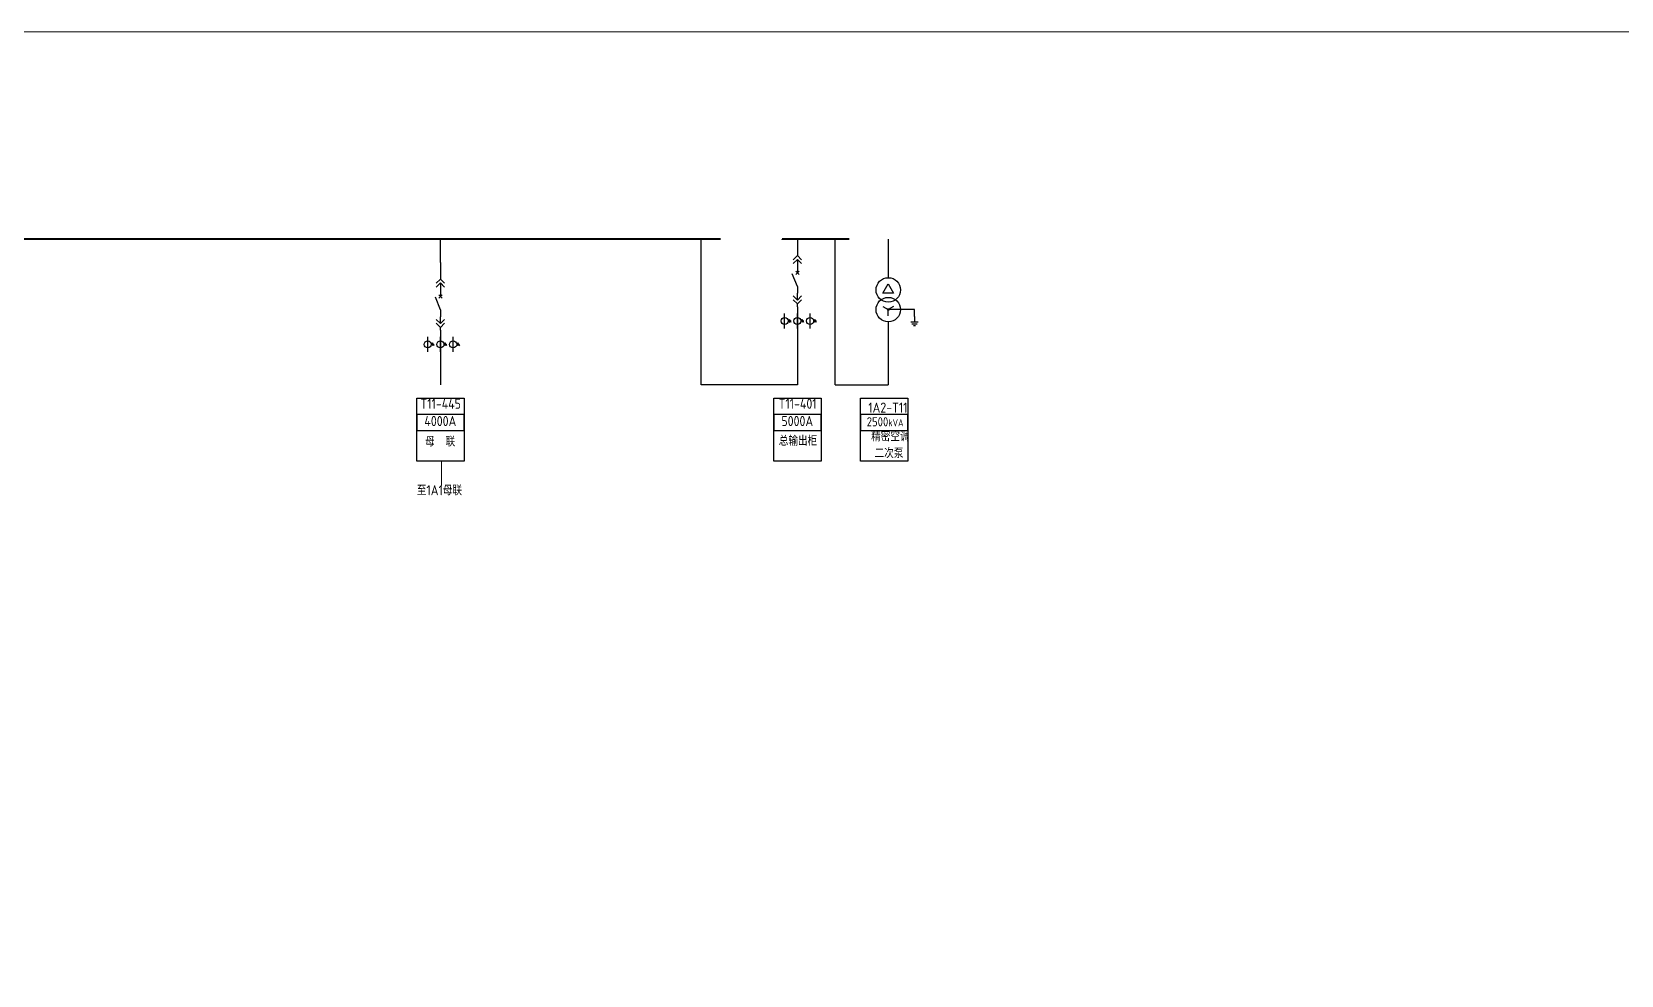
# Model space of a CAD drawing. Header units: millimetres. Extents: x -3460 to -460, y 6070 to 9130.
# Drawn here: x -2154.6 to -1979.5, y 8533.2 to 8637.1 of the extents above; entities that cross this region are included whole.
import ezdxf
from ezdxf.enums import TextEntityAlignment as Align

# ---------------------------------------------------------------- set-up
doc = ezdxf.new("R2010")
doc.units = ezdxf.units.MM
doc.header["$LTSCALE"] = 1000
doc.header["$MEASUREMENT"] = 0
doc.linetypes.add('CENTER', pattern=[2, 1.25, -0.25, 0.25, -0.25])
doc.linetypes.add('CONTINOUS', pattern=[0])
doc.styles.add('HZSONG', font='gbenor.shx', dxfattribs={"height": 1200, "bigfont": 'gbcbig.shx'})

# ---------------------------------------------------------------- blocks, each defined once
blk = doc.blocks.new('DYDQAA05')
at = {"color": 0}
blk.add_lwpolyline([(0, 0), (0, -7)], dxfattribs=at)
blk = doc.blocks.new('DYDQAA03')
at = {"color": 0}
for points in [[(0, 0), (0, -1.5)], [(-2.12, -3.62), (0, -1.5)], [(-2.12, -5.62), (0, -3.5)], [(2.12, -3.62), (0, -1.5)], [(2.12, -5.62), (0, -3.5)], [(0, -3.5), (0, -7)]]:
    blk.add_lwpolyline(points, dxfattribs=at)
blk = doc.blocks.new('DYDQAA09')
at = {"color": 0}
blk.add_lwpolyline([(0, 0), (0, -3.5)], dxfattribs=at)
blk.add_lwpolyline([(0, 0), (0, -3.5)], dxfattribs=at)
blk.add_lwpolyline([(0, 0), (0, -3.5)], dxfattribs=at)
blk.add_lwpolyline([(0, 0), (0, -3.5)], dxfattribs=at)
blk.add_lwpolyline([(0, 0), (0, -3.5)], dxfattribs=at)
blk.add_lwpolyline([(0, 0), (0, -3.5)], dxfattribs=at)
blk.add_lwpolyline([(0, 0), (0, -3.5)], dxfattribs=at)
blk.add_lwpolyline([(0, 0), (0, -3.5)], dxfattribs=at)
blk.add_lwpolyline([(0, 0), (0, -3.5)], dxfattribs=at)
blk = doc.blocks.new('DYDQ0201')
at = {"color": 0}
for points in [[(0.86, -0.86), (-0.86, 0.86)], [(-0.86, -0.86), (0.86, 0.86)], [(0, -7), (-2.61, -0.37)]]:
    blk.add_lwpolyline(points, dxfattribs=at)
blk = doc.blocks.new('DYDQAA04')
at = {"color": 0}
for points in [[(0, -3.5), (0, 0)], [(-2.12, -1.38), (0, -3.5)], [(-2.12, -3.38), (0, -5.5)], [(2.12, -1.38), (0, -3.5)], [(2.12, -3.38), (0, -5.5)], [(0, -7), (0, -5.5)]]:
    blk.add_lwpolyline(points, dxfattribs=at)
blk = doc.blocks.new('A$C03DD39B5')
for p, q in [((417, 475), (283, 392)), ((417, 422), (283, 339)), ((350, 333), (350, 467))]:
    blk.add_line(p, q)
blk.add_lwpolyline([(700, 167), (0, 167)])
blk.add_circle((350, 167), 167)

msp = doc.modelspace()

# ---------------------------------------------------------------- linework, layer by layer
at = {"color": 3}
for p, q in [((-2109.55, 8611.66, -13140.88), (-2109.55, 8614.24, -11757.07)), ((-2080.83, 8598.21, -10938.87), (-2080.83, 8614.24, -10938.87)), ((-2066.07, 8598.21, -14115.61), (-2066.07, 8614.24, -12329.54)), ((-2060.21, 8614.24, -9502.91), (-2060.21, 8610, -14115.61)), ((-2060.8, 8608.31, -14115.61), (-2060.21, 8609.32, -14115.61)), ((-2060.8, 8608.31, -14115.61), (-2060.21, 8609.32, -14115.61)), ((-2060.21, 8609.32, -14115.61), (-2059.63, 8608.31, -14115.61)), ((-2059.63, 8608.31, -14115.61), (-2060.8, 8608.31, -14115.61)), ((-2070.23, 8606, -11913.55), (-2070.23, 8604.36, -11913.55)), ((-2060.8, 8606.82, -14115.61), (-2060.21, 8606.48, -14115.61)), ((-2060.22, 8606.58, -14115.61), (-2060.31, 8606.49, -14115.61)), ((-2060.18, 8606.58, -14115.61), (-2060.31, 8606.45, -14115.61)), ((-2060.16, 8606.57, -14115.61), (-2060.3, 8606.43, -14115.61)), ((-2060.25, 8606.57, -14115.61), (-2060.3, 8606.52, -14115.61)), ((-2060.14, 8606.55, -14115.61), (-2060.28, 8606.4, -14115.61)), ((-2060.13, 8606.53, -14115.61), (-2060.27, 8606.39, -14115.61)), ((-2060.11, 8606.5, -14115.61), (-2060.23, 8606.38, -14115.61)), ((-2059.63, 8606.82, -14115.61), (-2060.21, 8606.48, -14115.61)), ((-2060.11, 8606.48, -14115.61), (-2060.21, 8606.38, -14115.61)), ((-2060.21, 8605.8, -14115.61), (-2060.21, 8606.48, -14115.61)), ((-2057.32, 8606.48, -14115.61), (-2060.21, 8606.48, -14115.61)), ((-2070.23, 8604.36, -11913.55), (-2070.23, 8598.21, -11913.55)), ((-2060.21, 8605.13, -14115.61), (-2060.21, 8598.21, -14115.61)), ((-2057.73, 8605.13, -14115.61), (-2056.92, 8605.13, -14115.61)), ((-2057.63, 8604.92, -14115.61), (-2057.02, 8604.92, -14115.61)), ((-2057.42, 8604.72, -14115.61), (-2057.22, 8604.72, -14115.61)), ((-2109.55, 8603.42, -10938.82), (-2109.55, 8601.78, -10938.82)), ((-2109.55, 8601.78, -10938.82), (-2109.55, 8598.21, -10938.82)), ((-2070.23, 8598.21, -10938.87), (-2080.83, 8598.21, -10938.87)), ((-2066.07, 8598.21, -14115.61), (-2060.21, 8598.21, -14115.61))]:
    msp.add_line(p, q, dxfattribs=at)
at = {"color": 3, "linetype": 'CENTER', "ltscale": 0.5}
msp.add_line((-2057.32, 8605.74, -14115.61), (-2057.32, 8606.48, -14115.61), dxfattribs=at)
at = {"color": 1, "lineweight": 13, "ltscale": 0.001071}
msp.add_line((-2109.45, 8589.77, -11757.07), (-2109.45, 8587.11, -11757.07), dxfattribs=at)
msp.add_lwpolyline([(-2600.55, 8637.09), (-1439.27, 8637.09), (-1439.27, 8429.22), (-2600.55, 8429.22)], close=True, dxfattribs=at)
at = {"color": 3, "lineweight": 40, "ltscale": 100}
for points, elevation in [([(-2078.71, 8614.24), (-2381.89, 8614.24), (-2381.89, 8614.24)], -11757.07), ([(-2064.52, 8614.24), (-2071.89, 8614.24), (-2071.89, 8614.24)], -11913.55)]:
    msp.add_lwpolyline(points, dxfattribs=dict(at, elevation=elevation))
at = {"color": 3, "elevation": -14115.61}
msp.add_lwpolyline([(-2057.32, 8605.74), (-2057.32, 8605.13)], dxfattribs=at)
at = {"color": 3}
for points, elevation in [([(-2112.16, 8596.73), (-2106.94, 8596.73), (-2106.94, 8589.77), (-2112.16, 8589.77)], -11757.07), ([(-2072.84, 8596.73), (-2067.62, 8596.73), (-2067.62, 8589.77), (-2072.84, 8589.77)], -12731.8), ([(-2063.27, 8596.73), (-2058.06, 8596.73), (-2058.06, 8589.77), (-2063.27, 8589.77)], -12575.32), ([(-2112.16, 8593.17), (-2106.94, 8593.17), (-2106.94, 8594.91), (-2112.16, 8594.91)], -11757.07), ([(-2072.84, 8593.17), (-2067.62, 8593.17), (-2067.62, 8594.91), (-2072.84, 8594.91)], -12731.8), ([(-2063.27, 8593.17), (-2058.06, 8593.17), (-2058.06, 8594.91), (-2063.27, 8594.91)], -12575.32)]:
    msp.add_lwpolyline(points, close=True, dxfattribs=dict(at, elevation=elevation))
at = {"color": 3, "linetype": 'CONTINOUS'}
for centre in [(-2060.21, 8608.65, -14115.61), (-2060.21, 8606.48, -14115.61)]:
    msp.add_circle(centre, 1.35, dxfattribs=at)
at = {"color": 3}
msp.add_circle((-2060.21, 8606.48, -14115.61), 0.102, dxfattribs=at)

# ---------------------------------------------------------------- block references
at = {"color": 3, "xscale": 0.2129772778797971, "yscale": 0.2129772778797971, "zscale": 0.2129772778797971}
for name, p in [('DYDQAA03', (-2070.23, 8612.75, -14115.61)), ('DYDQAA05', (-2070.23, 8614.24, -14115.61)), ('DYDQAA05', (-2109.55, 8611.66, -13140.88)), ('DYDQAA09', (-2070.23, 8611.26, -14115.61)), ('DYDQAA03', (-2109.55, 8610.17, -13140.88)), ('DYDQ0201', (-2070.23, 8610.52, -14115.61)), ('DYDQ0201', (-2109.55, 8607.94, -13140.88)), ('DYDQAA09', (-2109.55, 8608.68, -13140.88)), ('DYDQAA04', (-2070.23, 8608.28, -14115.61)), ('DYDQAA09', (-2070.23, 8609.03, -14115.61)), ('DYDQAA09', (-2109.55, 8606.45, -13140.88)), ('DYDQAA09', (-2070.23, 8606.79, -14115.61)), ('DYDQAA04', (-2109.55, 8605.7, -13140.88)), ('DYDQAA09', (-2109.55, 8604.21, -13140.88))]:
    msp.add_blockref(name, p, dxfattribs=at)
at = {"color": 3, "linetype": 'Continuous', "xscale": 0.00233977368880357, "yscale": 0.00233977368880357, "zscale": 0.00233977368880357, "rotation": 270}
for p in [(-2072.02, 8606.05, -11913.55), (-2070.62, 8606.05, -11913.55), (-2069.22, 8606.05, -11913.55), (-2111.34, 8603.47, -10938.82), (-2109.94, 8603.47, -10938.82), (-2108.54, 8603.47, -10938.82)]:
    msp.add_blockref('A$C03DD39B5', p, dxfattribs=at)

# ---------------------------------------------------------------- texts
at = {"color": 3, "lineweight": 0, "style": 'HZSONG'}
for s, p in [('T11-445', (-2109.52, 8595.56, -13140.88)), ('T11-401', (-2070.2, 8595.56, -14115.61)), ('4000A', (-2109.56, 8593.65, -13140.88)), ('5000A', (-2070.24, 8593.65, -14115.61)), ('母  联', (-2109.58, 8591.4, -13140.88)), ('总输出柜', (-2070.16, 8591.48, -14115.61))]:
    msp.add_text(s, height=1.114, dxfattribs=at).set_placement(p, align=Align.CENTER)
at = {"color": 7, "lineweight": 0, "style": 'HZSONG'}
msp.add_text('至1A1母联', height=1.114, dxfattribs=at).set_placement((-2109.66, 8586.03, -2044.75), align=Align.CENTER)
at = {"color": 3, "lineweight": 0, "style": 'HZSONG'}
for s, insert, char_height, width, attachment_point in [('1A2-T11', (-2062.42, 8596.24, -8573.82), 1.114, 1.1347, 1), ('{\\H0.9x;2500\\H0.77778x;kVA}', (-2062.59, 8594.63, -13864.2), 1.1142, 1.1347, 1), ('\\pi1.28536;精密空调\\P\\pi1.66631;二次泵', (-2063.39, 8591.6, -12575.32), 1.1142, 5.6675, 4)]:
    msp.add_mtext(s, dxfattribs=dict(at, insert=insert, char_height=char_height, width=width, attachment_point=attachment_point))

doc.saveas('drawing.dxf')
